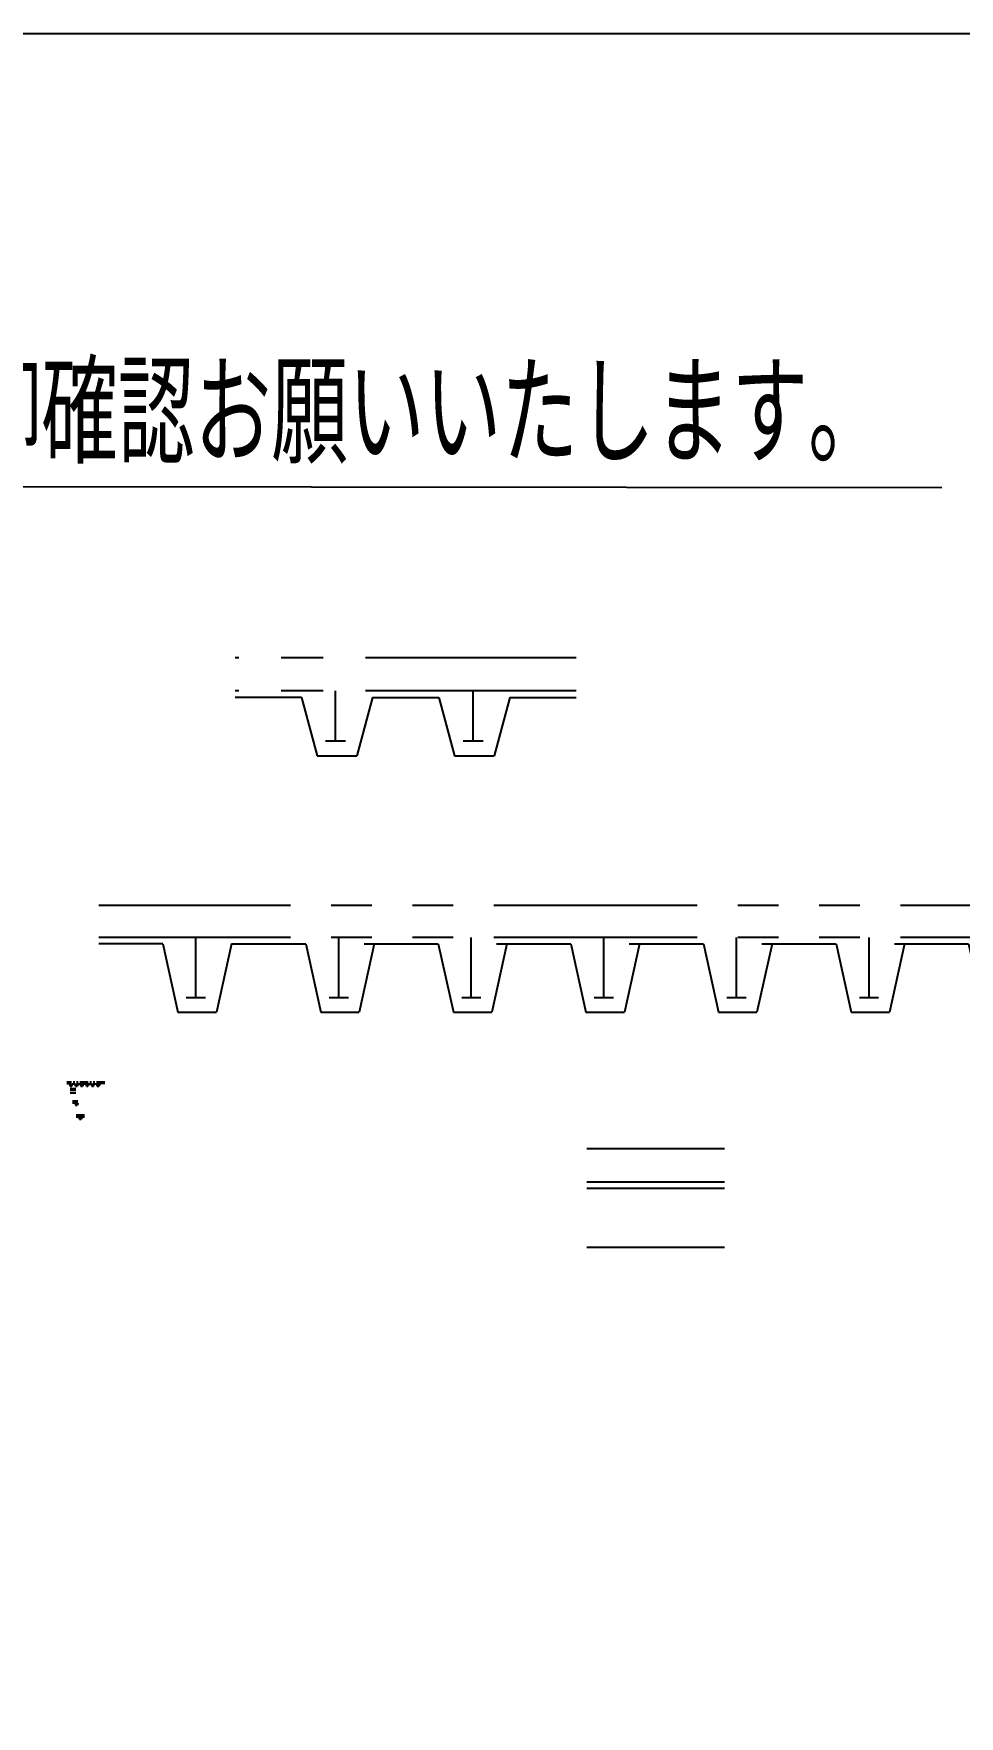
# Model space of a CAD drawing. Header units: millimetres. Extents: x -336714 to 313259, y -164504 to 205815.
# Drawn here: x -85655 to -50246, y 57090 to 121489 of the extents above; entities that cross this region are included whole.
import ezdxf

# ---------------------------------------------------------------- set-up
doc = ezdxf.new("R2010")
doc.units = ezdxf.units.MM
doc.header["$LTSCALE"] = 10
doc.linetypes.add('PHANTOM', pattern=[63.5, 31.75, -6.35, 6.35, -6.35, 6.35, -6.35])
for name, color, linetype in [('_P18_文字', 3, 'Continuous'), ('_P18_製品寸法', 9, 'Continuous'), ('_別途', 6, 'PHANTOM'), ('_躯体', 8, 'Continuous')]:
    doc.layers.add(name, color=color, linetype=linetype)
doc.styles.add('OKAMURA', font='simplex8.shx', dxfattribs={"width": 0.7, "bigfont": 'BIGFONT.shx'})
doc.dimstyles.new('OKAMURA-050', dxfattribs={"dimscale": 50, "dimtxt": 3, "dimasz": 1, "dimexe": 0, "dimexo": 3, "dimgap": 1, "dimtad": 1, "dimdec": 8, "dimdsep": 46, "dimtxsty": 'OKAMURA', "dimblk1": 'DOT', "dimblk2": 'DOT', "dimsah": 1, "dimcen": 0, "dimclrt": 3, "dimadec": 0, "dimazin": 0, "dimtfac": 1, "dimtdec": 8, "dimtix": 1, "dimtmove": 2, "dimatfit": 3, "dimfxl": 1, "dimtolj": 1, "dimarcsym": 0})

# ---------------------------------------------------------------- blocks, each defined once
blk = doc.blocks.new('_DOT')
at = {"color": 0, "linetype": 'ByBlock'}
blk.add_line((-0.5, 0), (-1, 0), dxfattribs=at)
at = {"color": 0, "linetype": 'ByBlock', "const_width": 0.5}
blk.add_lwpolyline([(-0.25, 0, 1), (0.25, 0, 1)], format="xyb", close=True, dxfattribs=at)
blk = doc.blocks.new('*U212')
at = {"layer": '_別途'}
for p, q in [((207, 60), (0, 60)), ((207, 10), (0, 10)), ((0, 0), (100, 0)), ((100, 0), (123.5, -88)), ((151.5, -65), (151.5, 10)), ((207, 0), (183.5, -88)), ((123.5, -88), (183.5, -88)), ((136.5, -65), (166.5, -65))]:
    blk.add_line(p, q, dxfattribs=at)
blk = doc.blocks.new('*U211')
at = {"layer": '_別途'}
for p, q in [((207, 60), (0, 60)), ((207, 10), (0, 10)), ((207, 0), (0, 0)), ((0, -88), (207, -88))]:
    blk.add_line(p, q, dxfattribs=at)
blk = doc.blocks.new('SAN_DEKKI_Y2')
at = {"layer": '_別途'}
for p, q in [((207, 60), (-100, 60)), ((51.5, 10), (-100, 10)), ((-100, 0), (0, 0)), ((0, 0), (23.5, -88)), ((51.5, -65), (51.5, 10)), ((207, 10), (51.5, 10)), ((107, 0), (83.5, -88)), ((107, 0), (207, 0)), ((23.5, -88), (83.5, -88)), ((36.5, -65), (66.5, -65))]:
    blk.add_line(p, q, dxfattribs=at)
blk = doc.blocks.new('*U210')
at = {"layer": '_別途'}
for p, q in [((1451, 60), (0, 60)), ((1451, 10), (0, 10)), ((100, 0), (0, 0)), ((100, 0), (123.5, -88)), ((151.5, -65), (151.5, 10)), ((207, 0), (183.5, -88)), ((207, 0), (257, 0)), ((257, 0), (307, 0)), ((307, 0), (330.5, -88)), ((358.5, -65), (358.5, 10)), ((414, 0), (390.5, -88)), ((414, 0), (464, 0)), ((464, 0), (514, 0)), ((514, 0), (537.5, -88)), ((565.5, -65), (565.5, 10)), ((621, 0), (597.5, -88)), ((621, 0), (671, 0)), ((671, 0), (721, 0)), ((721, 0), (744.5, -88)), ((772.5, -65), (772.5, 10)), ((828, 0), (804.5, -88)), ((828, 0), (878, 0)), ((878, 0), (928, 0)), ((928, 0), (951.5, -88)), ((979.5, -65), (979.5, 10)), ((1035, 0), (1011.5, -88)), ((1035, 0), (1085, 0)), ((1085, 0), (1135, 0)), ((1135, 0), (1158.5, -88)), ((1186.5, -65), (1186.5, 10)), ((1242, 0), (1218.5, -88)), ((1242, 0), (1292, 0)), ((123.5, -88), (183.5, -88)), ((136.5, -65), (166.5, -65)), ((330.5, -88), (390.5, -88)), ((343.5, -65), (373.5, -65)), ((537.5, -88), (597.5, -88)), ((550.5, -65), (580.5, -65)), ((744.5, -88), (804.5, -88)), ((757.5, -65), (787.5, -65)), ((951.5, -88), (1011.5, -88)), ((964.5, -65), (994.5, -65)), ((1158.5, -88), (1218.5, -88)), ((1171.5, -65), (1201.5, -65))]:
    blk.add_line(p, q, dxfattribs=at)
blk = doc.blocks.new('*U208')
at = {"layer": '_別途'}
for p, q in [((2204.3, 60), (0, 60)), ((2204.3, 10), (0, 10)), ((100, 0), (0, 0)), ((100, 0), (123.5, -106.7)), ((151.5, -83.7), (151.5, 10)), ((207, 0), (183.5, -106.7)), ((207, 0), (323, 0)), ((323, 0), (346.5, -106.7)), ((374.5, -83.7), (374.5, 10)), ((430, 0), (406.5, -106.7)), ((414, 0), (530, 0)), ((430, 0), (480, 0)), ((530, 0), (553.5, -106.7)), ((581.5, -83.7), (581.5, 10)), ((637, 0), (613.5, -106.7)), ((621, 0), (737, 0)), ((637, 0), (687, 0)), ((737, 0), (760.5, -106.7)), ((788.5, -83.7), (788.5, 10)), ((844, 0), (820.5, -106.7)), ((828, 0), (944, 0)), ((844, 0), (894, 0)), ((944, 0), (967.5, -106.7)), ((995.5, -83.7), (995.5, 10)), ((1051, 0), (1027.5, -106.7)), ((1035, 0), (1151, 0)), ((1051, 0), (1101, 0)), ((1151, 0), (1174.5, -106.7)), ((1202.5, -83.7), (1202.5, 10)), ((1258, 0), (1234.5, -106.7)), ((1242, 0), (1358, 0)), ((1258, 0), (1308, 0)), ((1358, 0), (1381.5, -106.7)), ((1409.5, -83.7), (1409.5, 10)), ((1465, 0), (1441.5, -106.7)), ((1449, 0), (1565, 0)), ((1465, 0), (1515, 0)), ((1565, 0), (1588.5, -106.7)), ((1616.5, -83.7), (1616.5, 10)), ((1672, 0), (1648.5, -106.7)), ((1656, 0), (1772, 0)), ((1672, 0), (1722, 0)), ((1772, 0), (1795.5, -106.7)), ((1823.5, -83.7), (1823.5, 10)), ((1879, 0), (1855.5, -106.7)), ((1863, 0), (1979, 0)), ((1879, 0), (1929, 0)), ((1979, 0), (2002.5, -106.7)), ((2030.5, -83.7), (2030.5, 10)), ((2086, 0), (2062.5, -106.7)), ((2086, 0), (2136, 0)), ((136.5, -83.7), (166.5, -83.7)), ((359.5, -83.7), (389.5, -83.7)), ((566.5, -83.7), (596.5, -83.7)), ((773.5, -83.7), (803.5, -83.7)), ((980.5, -83.7), (1010.5, -83.7)), ((1187.5, -83.7), (1217.5, -83.7)), ((1394.5, -83.7), (1424.5, -83.7)), ((1601.5, -83.7), (1631.5, -83.7)), ((1808.5, -83.7), (1838.5, -83.7)), ((2015.5, -83.7), (2045.5, -83.7)), ((123.5, -106.7), (183.5, -106.7)), ((346.5, -106.7), (406.5, -106.7)), ((553.5, -106.7), (613.5, -106.7)), ((760.5, -106.7), (820.5, -106.7)), ((967.5, -106.7), (1027.5, -106.7)), ((1174.5, -106.7), (1234.5, -106.7)), ((1381.5, -106.7), (1441.5, -106.7)), ((1588.5, -106.7), (1648.5, -106.7)), ((1795.5, -106.7), (1855.5, -106.7)), ((2002.5, -106.7), (2062.5, -106.7))]:
    blk.add_line(p, q, dxfattribs=at)
blk = doc.blocks.new('*U207')
blk.add_line((0, 88), (0, 88))
blk.add_line((0, 88), (0, 88))
at = {"layer": '_別途'}
for p, q in [((514, 148), (0, 148)), ((514, 98), (0, 98)), ((100, 88), (0, 88)), ((100, 88), (123.5, 0)), ((151.5, 23), (151.5, 98)), ((207, 88), (183.5, 0)), ((207, 88), (307, 88)), ((307, 88), (330.5, 0)), ((307, 88), (330.5, 0)), ((358.5, 23), (358.5, 98)), ((358.5, 23), (358.5, 98)), ((414, 88), (390.5, 0)), ((414, 88), (390.5, 0)), ((414, 88), (514, 88)), ((123.5, 0), (183.5, 0)), ((136.5, 23), (166.5, 23)), ((330.5, 0), (390.5, 0)), ((330.5, 0), (390.5, 0)), ((343.5, 23), (373.5, 23)), ((343.5, 23), (373.5, 23))]:
    blk.add_line(p, q, dxfattribs=at)
blk = doc.blocks.new('*U209')
at = {"layer": '_別途'}
for p, q in [((207, 148), (0, 148)), ((207, 98), (0, 98)), ((207, 88), (0, 88)), ((0, 0), (207, 0))]:
    blk.add_line(p, q, dxfattribs=at)
blk = doc.blocks.new('*U334')
at = {"layer": '_別途'}
for p, q in [((-200, 0), (-200, -62)), ((200, -62), (200, 0)), ((-180, -82), (-78.5, -82)), ((180, -82), (78.5, -82)), ((-58.5, -102), (-58.5, -185)), ((58.5, -102), (58.5, -192.3)), ((-58.5, -185), (-58.5, -228)), ((58.5, -185), (58.5, -228)), ((-180, -248), (-78.5, -248)), ((180, -248), (78.5, -248)), ((-200, -360), (-200, -268)), ((200, -268), (200, -360)), ((-180, -380), (180, -380))]:
    blk.add_line(p, q, dxfattribs=at)
for centre, start, end in [((-180, -62), 180, 270), ((180, -62), 270, 0), ((-78.5, -102), 0, 90), ((78.5, -102), 90, 180), ((-78.5, -228), 270, 0), ((78.5, -228), 180, 270), ((-180, -268), 90, 180), ((180, -268), 0, 90), ((-180, -360), 180, 270), ((180, -360), 270, 0)]:
    blk.add_arc(centre, 20, start, end, dxfattribs=at)
at = {"layer": '_躯体'}
for p, q in [((-150, 0), (-150, -32)), ((-150, 0), (150, 0)), ((150, -32), (150, 0)), ((-150, -32), (-19.5, -32)), ((-8.5, -43), (-8.5, -185)), ((8.5, -43), (8.5, -185)), ((150, -32), (19.5, -32)), ((-8.5, -185), (-8.5, -287)), ((8.5, -185), (8.5, -287)), ((-150, -298), (-19.5, -298)), ((-150, -330), (-150, -298)), ((150, -298), (19.5, -298)), ((150, -298), (150, -330)), ((-150, -330), (150, -330))]:
    blk.add_line(p, q, dxfattribs=at)
for centre, start, end in [((-19.5, -43), 0, 90), ((19.5, -43), 90, 180), ((-19.5, -287), 270, 0), ((19.5, -287), 180, 270)]:
    blk.add_arc(centre, 11, start, end, dxfattribs=at)
at = {"layer": '_P18_文字', "insert": (56.2, 1212.1), "char_height": 150, "attachment_point": 1, "style": 'OKAMURA'}
blk.add_mtext_dynamic_manual_height_columns('梁サイズ御確認お願いいたします。', width=2097.447, gutter_width=37.5, heights=[0], dxfattribs=at)
at = {"layer": '_P18_文字'}
blk.add_leader([(0, 0), (0, 1028), (1989.8, 1025.8)], dimstyle='OKAMURA-050', override={"dimgap": 1, "dimtad": 0}, dxfattribs=at)

msp = doc.modelspace()

# ---------------------------------------------------------------- linework, layer by layer
at = {"layer": '_P18_製品寸法'}
msp.add_lwpolyline([(76366, -41063), (-336714, -41063), (-336714, 121489), (76366, 121489)], close=True, dxfattribs=at)

# ---------------------------------------------------------------- block references
for name, p, xscale, yscale, zscale in [('*U334', (-101462, 78059), 25.4, 25.4, 25.4), ('*U207', (-77953, 93845), 25.4, 25.4, 25.4), ('*U208', (-83161, 86652), 24.5, 24.5, 24.5), ('*U209', (-64493, 75051), 25.4, 25.4, 25.4)]:
    msp.add_blockref(name, p, dxfattribs=dict(xscale=xscale, yscale=yscale, zscale=zscale))
for name, p in [('*U210', (-84384, 81297)), ('*U211', (-84253, 81043)), ('*U212', (-84173, 80569)), ('SAN_DEKKI_Y2', (-83923, 80034))]:
    msp.add_blockref(name, p)

doc.saveas('drawing.dxf')
